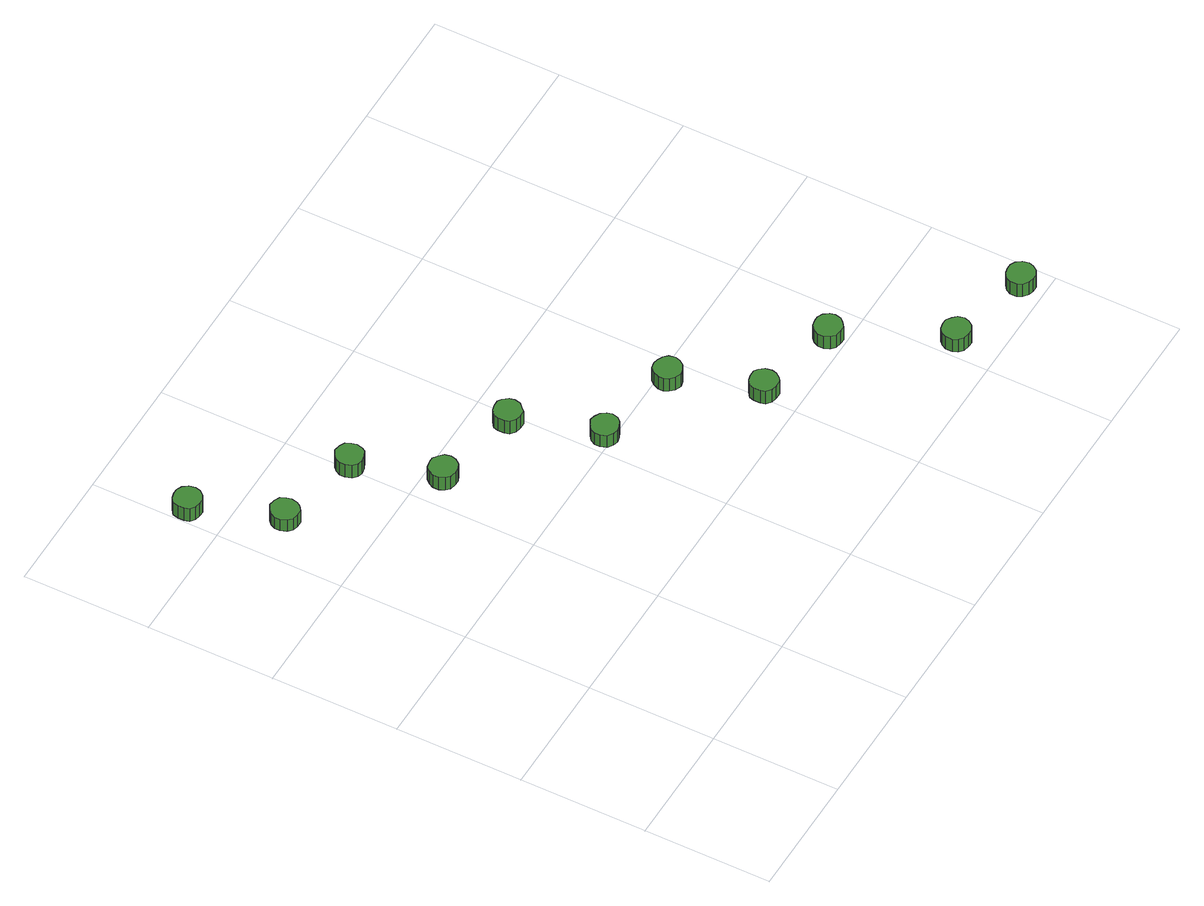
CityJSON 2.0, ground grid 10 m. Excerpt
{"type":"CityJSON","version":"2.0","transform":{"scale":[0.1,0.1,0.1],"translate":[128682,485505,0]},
"CityObjects":{
"tree1":{"type":"SolitaryVegetationObject","attributes":{"function":"something"},"geometry":[{"type":"MultiSurface","lod":"1","boundaries":[[[0,1,2,3,4,5,6,7,8,9,10,11,12,13,14]],[[15,16,17,18,19,20,21,22,23,24,25,26,27,28,29]],[[0,29,28,1]],[[1,28,27,2]],[[2,27,26,3]],[[3,26,25,4]],[[4,25,24,5]],[[5,24,23,6]],[[6,23,22,7]],[[7,22,21,8]],[[8,21,20,9]],[[9,20,19,10]],[[10,19,18,11]],[[11,18,17,12]],[[12,17,16,13]],[[13,16,15,14]],[[14,15,29,0]]]}]},
"tree2":{"type":"SolitaryVegetationObject","attributes":{"function":"something"},"geometry":[{"type":"MultiSurface","lod":"1","boundaries":[[[30,31,32,33,34,35,36,37,38,39,40,41,42,43,44]],[[45,46,47,48,49,50,51,52,53,54,55,56,57,58,59]],[[30,59,58,31]],[[31,58,57,32]],[[32,57,56,33]],[[33,56,55,34]],[[34,55,54,35]],[[35,54,53,36]],[[36,53,52,37]],[[37,52,51,38]],[[38,51,50,39]],[[39,50,49,40]],[[40,49,48,41]],[[41,48,47,42]],[[42,47,46,43]],[[43,46,45,44]],[[44,45,59,30]]]}]},
"tree3":{"type":"SolitaryVegetationObject","attributes":{"function":"something"},"geometry":[{"type":"MultiSurface","lod":"1","boundaries":[[[60,61,62,63,64,65,66,67,68,69,70,71,72,73,74]],[[75,76,77,78,79,80,81,82,83,84,85,86,87,88,89]],[[60,89,88,61]],[[61,88,87,62]],[[62,87,86,63]],[[63,86,85,64]],[[64,85,84,65]],[[65,84,83,66]],[[66,83,82,67]],[[67,82,81,68]],[[68,81,80,69]],[[69,80,79,70]],[[70,79,78,71]],[[71,78,77,72]],[[72,77,76,73]],[[73,76,75,74]],[[74,75,89,60]]]}]},
"tree4":{"type":"SolitaryVegetationObject","attributes":{"function":"something"},"geometry":[{"type":"MultiSurface","lod":"1","boundaries":[[[90,91,92,93,94,95,96,97,98,99,100,101,102,103,104]],[[105,106,107,108,109,110,111,112,113,114,115,116,117,118,119]],[[90,119,118,91]],[[91,118,117,92]],[[92,117,116,93]],[[93,116,115,94]],[[94,115,114,95]],[[95,114,113,96]],[[96,113,112,97]],[[97,112,111,98]],[[98,111,110,99]],[[99,110,109,100]],[[100,109,108,101]],[[101,108,107,102]],[[102,107,106,103]],[[103,106,105,104]],[[104,105,119,90]]]}]},
"tree5":{"type":"SolitaryVegetationObject","attributes":{"function":"something"},"geometry":[{"type":"MultiSurface","lod":"1","boundaries":[[[120,121,122,123,124,125,126,127,128,129,130,131,132,133,134]],[[135,136,137,138,139,140,141,142,143,144,145,146,147,148,149]],[[120,149,148,121]],[[121,148,147,122]],[[122,147,146,123]],[[123,146,145,124]],[[124,145,144,125]],[[125,144,143,126]],[[126,143,142,127]],[[127,142,141,128]],[[128,141,140,129]],[[129,140,139,130]],[[130,139,138,131]],[[131,138,137,132]],[[132,137,136,133]],[[133,136,135,134]],[[134,135,149,120]]]}]},
"tree6":{"type":"SolitaryVegetationObject","attributes":{"function":"something"},"geometry":[{"type":"MultiSurface","lod":"1","boundaries":[[[150,151,152,153,154,155,156,157,158,159,160,161,162,163,164]],[[165,166,167,168,169,170,171,172,173,174,175,176,177,178,179]],[[150,179,178,151]],[[151,178,177,152]],[[152,177,176,153]],[[153,176,175,154]],[[154,175,174,155]],[[155,174,173,156]],[[156,173,172,157]],[[157,172,171,158]],[[158,171,170,159]],[[159,170,169,160]],[[160,169,168,161]],[[161,168,167,162]],[[162,167,166,163]],[[163,166,165,164]],[[164,165,179,150]]]}]},
"tree7":{"type":"SolitaryVegetationObject","attributes":{"function":"something"},"geometry":[{"type":"MultiSurface","lod":"1","boundaries":[[[180,181,182,183,184,185,186,187,188,189,190,191,192,193,194]],[[195,196,197,198,199,200,201,202,203,204,205,206,207,208,209]],[[180,209,208,181]],[[181,208,207,182]],[[182,207,206,183]],[[183,206,205,184]],[[184,205,204,185]],[[185,204,203,186]],[[186,203,202,187]],[[187,202,201,188]],[[188,201,200,189]],[[189,200,199,190]],[[190,199,198,191]],[[191,198,197,192]],[[192,197,196,193]],[[193,196,195,194]],[[194,195,209,180]]]}]},
"tree8":{"type":"SolitaryVegetationObject","attributes":{"function":"something"},"geometry":[{"type":"MultiSurface","lod":"1","boundaries":[[[210,211,212,213,214,215,216,217,218,219,220,221,222,223,224]],[[225,226,227,228,229,230,231,232,233,234,235,236,237,238,239]],[[210,239,238,211]],[[211,238,237,212]],[[212,237,236,213]],[[213,236,235,214]],[[214,235,234,215]],[[215,234,233,216]],[[216,233,232,217]],[[217,232,231,218]],[[218,231,230,219]],[[219,230,229,220]],[[220,229,228,221]],[[221,228,227,222]],[[222,227,226,223]],[[223,226,225,224]],[[224,225,239,210]]]}]},
"tree9":{"type":"SolitaryVegetationObject","attributes":{"function":"something"},"geometry":[{"type":"MultiSurface","lod":"1","boundaries":[[[240,241,242,243,244,245,246,247,248,249,250,251,252,253,254]],[[255,256,257,258,259,260,261,262,263,264,265,266,267,268,269]],[[240,269,268,241]],[[241,268,267,242]],[[242,267,266,243]],[[243,266,265,244]],[[244,265,264,245]],[[245,264,263,246]],[[246,263,262,247]],[[247,262,261,248]],[[248,261,260,249]],[[249,260,259,250]],[[250,259,258,251]],[[251,258,257,252]],[[252,257,256,253]],[[253,256,255,254]],[[254,255,269,240]]]}]},
"tree10":{"type":"SolitaryVegetationObject","attributes":{"function":"something"},"geometry":[{"type":"MultiSurface","lod":"1","boundaries":[[[270,271,272,273,274,275,276,277,278,279,280,281,282,283,284]],[[285,286,287,288,289,290,291,292,293,294,295,296,297,298,299]],[[270,299,298,271]],[[271,298,297,272]],[[272,297,296,273]],[[273,296,295,274]],[[274,295,294,275]],[[275,294,293,276]],[[276,293,292,277]],[[277,292,291,278]],[[278,291,290,279]],[[279,290,289,280]],[[280,289,288,281]],[[281,288,287,282]],[[282,287,286,283]],[[283,286,285,284]],[[284,285,299,270]]]}]},
"tree11":{"type":"SolitaryVegetationObject","attributes":{"function":"something"},"geometry":[{"type":"MultiSurface","lod":"1","boundaries":[[[300,301,302,303,304,305,306,307,308,309,310,311,312,313,314]],[[315,316,317,318,319,320,321,322,323,324,325,326,327,328,329]],[[300,329,328,301]],[[301,328,327,302]],[[302,327,326,303]],[[303,326,325,304]],[[304,325,324,305]],[[305,324,323,306]],[[306,323,322,307]],[[307,322,321,308]],[[308,321,320,309]],[[309,320,319,310]],[[310,319,318,311]],[[311,318,317,312]],[[312,317,316,313]],[[313,316,315,314]],[[314,315,329,300]]]}]}
},
"vertices":[
[22,429,20],[21,434,20],[18,438,20],[14,440,20],[10,440,20],[6,439,20],[2,436,20],[1,432,20],[1,427,20],[2,423,20],[6,420,20],[10,419,20],[14,419,20],[18,421,20],[21,425,20],[21,425,7],[18,421,7],[14,419,7],[10,419,7],[6,420,7],[2,423,7],[1,427,7],[1,432,7],[2,436,7],[6,439,7],[10,440,7],[14,440,7],[18,438,7],[21,434,7],[22,429,7],
[46,365,19],[45,369,19],[43,373,19],[39,375,19],[34,376,19],[30,374,19],[27,371,19],[25,367,19],[25,363,19],[27,358,19],[30,355,19],[34,354,19],[39,354,19],[43,357,19],[45,360,19],[45,360,7],[43,357,7],[39,354,7],[34,354,7],[30,355,7],[27,358,7],[25,363,7],[25,367,7],[27,371,7],[30,374,7],[34,376,7],[39,375,7],[43,373,7],[45,369,7],[46,365,7],
[112,349,21],[111,353,21],[109,357,21],[105,359,21],[100,360,21],[96,358,21],[93,355,21],[91,351,21],[91,347,21],[93,342,21],[96,339,21],[100,338,21],[105,339,21],[109,341,21],[111,344,21],[111,344,8],[109,341,8],[105,339,8],[100,338,8],[96,339,8],[93,342,8],[91,347,8],[91,351,8],[93,355,8],[96,358,8],[100,360,8],[105,359,8],[109,357,8],[111,353,8],[112,349,8],
[136,286,19],[135,291,19],[132,294,19],[128,297,19],[124,297,19],[119,296,19],[116,293,19],[114,289,19],[114,284,19],[116,280,19],[119,277,19],[124,276,19],[128,276,19],[132,278,19],[135,282,19],[135,282,6],[132,278,6],[128,276,6],[124,276,6],[119,277,6],[116,280,6],[114,284,6],[114,289,6],[116,293,6],[119,296,6],[124,297,6],[128,297,6],[132,294,6],[135,291,6],[136,286,6],
[203,272,21],[202,276,21],[199,280,21],[196,282,21],[191,282,21],[187,281,21],[183,278,21],[182,274,21],[182,269,21],[183,265,21],[187,262,21],[191,261,21],[196,261,21],[199,264,21],[202,267,21],[202,267,8],[199,264,8],[196,261,8],[191,261,8],[187,262,8],[183,265,8],[182,269,8],[182,274,8],[183,278,8],[187,281,8],[191,282,8],[196,282,8],[199,280,8],[202,276,8],[203,272,8],
[226,206,19],[225,210,19],[222,214,19],[218,216,19],[214,217,19],[210,215,19],[206,212,19],[204,208,19],[204,204,19],[206,199,19],[210,196,19],[214,195,19],[218,196,19],[222,198,19],[225,201,19],[225,201,7],[222,198,7],[218,196,7],[214,195,7],[210,196,7],[206,199,7],[204,204,7],[204,208,7],[206,212,7],[210,215,7],[214,217,7],[218,216,7],[222,214,7],[225,210,7],[226,206,7],
[293,192,21],[292,197,21],[289,200,21],[285,202,21],[281,203,21],[276,202,21],[273,198,21],[271,194,21],[271,190,21],[273,186,21],[276,183,21],[281,181,21],[285,182,21],[289,184,21],[292,188,21],[292,188,8],[289,184,8],[285,182,8],[281,181,8],[276,183,8],[273,186,8],[271,190,8],[271,194,8],[273,198,8],[276,202,8],[281,203,8],[285,202,8],[289,200,8],[292,197,8],[293,192,8],
[316,127,20],[315,132,20],[312,136,20],[309,138,20],[304,138,20],[300,137,20],[296,134,20],[295,130,20],[295,125,20],[296,121,20],[300,118,20],[304,117,20],[309,117,20],[312,119,20],[315,123,20],[315,123,7],[312,119,7],[309,117,7],[304,117,7],[300,118,7],[296,121,7],[295,125,7],[295,130,7],[296,134,7],[300,137,7],[304,138,7],[309,138,7],[312,136,7],[315,132,7],[316,127,7],
[383,113,21],[382,117,21],[379,121,21],[375,123,21],[371,123,21],[366,122,21],[363,119,21],[361,115,21],[361,110,21],[363,106,21],[366,103,21],[371,102,21],[375,102,21],[379,105,21],[382,108,21],[382,108,8],[379,105,8],[375,102,8],[371,102,8],[366,103,8],[363,106,8],[361,110,8],[361,115,8],[363,119,8],[366,122,8],[371,123,8],[375,123,8],[379,121,8],[382,117,8],[383,113,8],
[425,32,20],[424,37,20],[421,40,20],[417,43,20],[413,43,20],[408,42,20],[405,39,20],[403,35,20],[403,30,20],[405,26,20],[408,23,20],[413,22,20],[417,22,20],[421,24,20],[424,28,20],[424,28,7],[421,24,7],[417,22,7],[413,22,7],[408,23,7],[405,26,7],[403,30,7],[403,35,7],[405,39,7],[408,42,7],[413,43,7],[417,43,7],[421,40,7],[424,37,7],[425,32,7],
[492,17,21],[491,22,21],[488,26,21],[484,28,21],[480,28,21],[476,27,21],[472,24,21],[470,20,21],[470,15,21],[472,11,21],[476,8,21],[480,7,21],[484,7,21],[488,9,21],[491,13,21],[491,13,8],[488,9,8],[484,7,8],[480,7,8],[476,8,8],[472,11,8],[470,15,8],[470,20,8],[472,24,8],[476,27,8],[480,28,8],[484,28,8],[488,26,8],[491,22,8],[492,17,8]
]}
